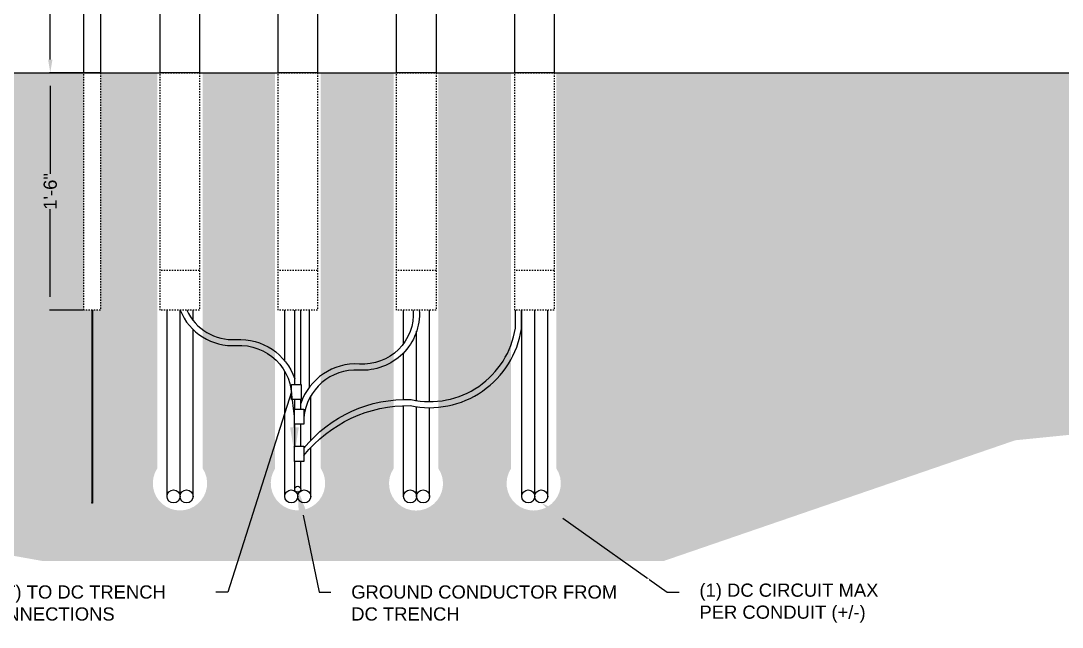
# Model space of a CAD drawing. Header units: feet. Extents: x -17 to 1389, y -162 to 787.
# Drawn here: x 450.7 to 529.7, y 404.2 to 450.1 of the extents above; entities that cross this region are included whole.
import ezdxf
from ezdxf import colors
from ezdxf.entities.mleader import LeaderData, LeaderLine
from ezdxf.math import Vec2, Vec3

# ---------------------------------------------------------------- set-up
doc = ezdxf.new("R2010")
doc.units = ezdxf.units.FT
doc.header["$MEASUREMENT"] = 0
doc.linetypes.add('DASHED', pattern=[0.75, 0.5, -0.25])
for name, color, linetype in [('ATI_EARTH', 34, 'Continuous'), ('DC STRING CABLES', 30, 'Continuous'), ('E-CABL-DC FEEDER', 20, 'AC_CABLE'), ('E-CABL-UG2', 142, 'Continuous'), ('E-COND-PVC', 4, 'Continuous'), ('E-FIN-GR', 4, 'Continuous'), ('E-GRND', 3, 'Continuous'), ('G-ANNO-TEXT', 1, 'Continuous')]:
    doc.layers.add(name, color=color, linetype=linetype)
doc.styles.add('NEI-A', font='arial.ttf')
doc.styles.get("Standard").update_dxf_attribs({"font": 'arial.ttf'})
doc.linetypes.add('AC_CABLE', pattern='A,1,-0.2,["AC",Standard,S=0.1,R=0,X=-0.1,Y=-0.05],-0.2', length=1.4)
doc.dimstyles.new('NEI-A', dxfattribs={"dimtxt": 0.1, "dimasz": 0.125, "dimexe": 0.0625, "dimexo": 0.0625, "dimgap": 0.0625, "dimtad": 0, "dimtih": 1, "dimtoh": 1, "dimdec": 4, "dimzin": 3, "dimdsep": 46, "dimlunit": 4, "dimtxsty": 'NEI-A', "dimcen": 0, "dimadec": 0, "dimazin": 0, "dimtfac": 0.75, "dimtdec": 4, "dimtofl": 0, "dimtmove": 0, "dimatfit": 3, "dimfxl": 1, "dimfrac": 1, "dimtolj": 1, "dimtzin": 0, "dimarcsym": 0})

# ---------------------------------------------------------------- blocks, each defined once
blk = doc.blocks.new('*D12')
at = {"layer": 'Defpoints', "color": 0, "transparency": 16777216}
for p in [(455.445, 458.206), (452.975, 446.206), (455.528, 446.206)]:
    blk.add_point(p, dxfattribs=at)
at = {"layer": 'G-ANNO-TEXT', "color": 0, "lineweight": -2, "transparency": 16777216}
for p, q in [((455.382, 458.206), (452.913, 458.206)), ((452.975, 457.206), (452.975, 453.55)), ((452.975, 447.206), (452.975, 450.861)), ((455.466, 446.206), (452.913, 446.206))]:
    blk.add_line(p, q, dxfattribs=at)
at = {"layer": 'G-ANNO-TEXT', "color": 0, "transparency": 16777216}
for points in [[(452.809, 457.206), (453.142, 457.206), (452.975, 458.206)], [(452.809, 447.206), (453.142, 447.206), (452.975, 446.206)]]:
    blk.add_solid(points, dxfattribs=at)
at = {"layer": 'G-ANNO-TEXT', "color": 0, "transparency": 16777216, "insert": (452.975, 452.206), "char_height": 1, "attachment_point": 5, "rotation": 90, "style": 'NEI-A'}
blk.add_mtext('\\A1;1\'-0"', dxfattribs=at)
blk = doc.blocks.new('*D13')
at = {"layer": 'Defpoints', "color": 0, "transparency": 16777216}
for p in [(455.528, 446.206), (452.975, 428.206), (455.528, 428.206)]:
    blk.add_point(p, dxfattribs=at)
at = {"layer": 'G-ANNO-TEXT', "color": 0, "lineweight": -2, "transparency": 16777216}
for p, q in [((455.466, 446.206), (452.913, 446.206)), ((452.975, 445.206), (452.975, 438.55)), ((452.975, 429.206), (452.975, 435.861)), ((455.466, 428.206), (452.913, 428.206))]:
    blk.add_line(p, q, dxfattribs=at)
at = {"layer": 'G-ANNO-TEXT', "color": 0, "transparency": 16777216}
for points in [[(452.809, 445.206), (453.142, 445.206), (452.975, 446.206)], [(452.809, 429.206), (453.142, 429.206), (452.975, 428.206)]]:
    blk.add_solid(points, dxfattribs=at)
at = {"layer": 'G-ANNO-TEXT', "color": 0, "transparency": 16777216, "insert": (452.975, 437.206), "char_height": 1, "attachment_point": 5, "rotation": 90, "style": 'NEI-A'}
blk.add_mtext('\\A1;1\'-6"', dxfattribs=at)

msp = doc.modelspace()

# ---------------------------------------------------------------- hatches: boundary and pattern name
at = {"layer": 'ATI_EARTH'}
h = msp.add_hatch(dxfattribs=at)
h.set_pattern_fill('EARTH', color=256, scale=1.139728, angle=45)
h.set_pattern_definition([(45, (-15599793.698, -7767914.92), (0, 10.2350524967), [7.237275026, -7.237275026]), (45, (-15599795.617, -7767913.001), (0, 10.2350524967), [7.237275026, -7.237275026]), (45, (-15599797.5364, -7767911.082), (0, 10.2350524967), [7.237275026, -7.237275026]), (135, (-15599797.5364, -7767909.8024), (-10.2350524967, 0), [7.237275026, -7.237275026]), (135, (-15599795.617, -7767907.883), (-10.2350524967, 0), [7.237275026, -7.237275026]), (135, (-15599793.698, -7767905.964), (-10.2350524967, 0), [7.237275026, -7.237275026])])
edge = h.paths.add_edge_path()
edge.add_line((455.52826, 446.20575), (455.52826, 428.20575))
edge.add_line((455.52826, 428.20575), (456.77826, 428.20575))
edge.add_line((456.77826, 428.20575), (456.77826, 446.20575))
edge.add_line((456.77826, 446.20575), (461.08817, 446.20575))
edge.add_line((461.08817, 446.20575), (461.08817, 416.20575))
edge.add_arc((462.81312, 415.0793), 2.06018, 146.8538864, 393.1461136)
edge.add_line((464.53807, 416.20575), (464.53807, 446.20575))
edge.add_line((464.53807, 446.20575), (470.03225, 446.20575))
edge.add_line((470.03225, 446.20575), (470.03225, 416.20575))
edge.add_arc((471.76533, 415.086), 2.06335, 147.1332237, 392.8667763)
edge.add_line((473.49841, 416.20575), (473.49841, 446.20575))
edge.add_line((473.49841, 446.20575), (479.02479, 446.20575))
edge.add_line((479.02479, 446.20575), (479.02479, 416.20575))
edge.add_arc((480.71975, 415.05704), 2.04754, 145.8736987, 394.1263013)
edge.add_line((482.41472, 416.20575), (482.41472, 446.20575))
edge.add_line((482.41472, 446.20575), (487.93074, 446.20575))
edge.add_line((487.93074, 446.20575), (487.93074, 416.20575))
edge.add_arc((489.64817, 415.07274), 2.05749, 146.5865536, 393.4134464)
edge.add_line((491.36559, 416.20575), (491.36559, 446.20575))
edge.add_line((491.36559, 446.20575), (677.67082, 446.20575))
edge.add_line((677.67082, 446.20575), (652.37961, 434.7891))
edge.add_line((652.37961, 434.7891), (608.6855, 425.9639))
edge.add_line((608.6855, 425.9639), (579.08646, 423.62712))
edge.add_line((579.08646, 423.62712), (526.17423, 418.3396))
edge.add_line((526.17423, 418.3396), (499.47667, 409.17758))
edge.add_line((499.47667, 409.17758), (452.44545, 409.17758))
edge.add_line((452.44545, 409.17758), (410.79481, 416.61544))
edge.add_line((410.79481, 416.61544), (353.05855, 423.36602))
edge.add_line((353.05855, 423.36602), (306.39394, 428.34891))
edge.add_line((306.39394, 428.34891), (251.91841, 446.20575))
edge.add_line((251.91841, 446.20575), (455.52826, 446.20575))

# ---------------------------------------------------------------- linework, layer by layer
at = {"layer": 'DC STRING CABLES', "flags": 128}
for points in [[(456.12307, 428.20575), (456.12307, 413.59216)], [(456.18345, 428.20575), (456.18345, 413.59216)]]:
    msp.add_lwpolyline(points, dxfattribs=at)
at = {"layer": 'DC STRING CABLES'}
msp.add_circle((456.15326, 413.59216), 0.03019, dxfattribs=at)
at = {"layer": 'E-CABL-DC FEEDER', "linetype": 'Continuous', "flags": 128}
for points in [[(463.80741, 427.42547), (463.80741, 428.20575)], [(470.76616, 424.35707), (470.76616, 428.20575)], [(472.64002, 422.38226), (472.64002, 428.20575)], [(479.78139, 425.68581), (479.78139, 428.20575)], [(481.75339, 421.27274), (481.75339, 428.20575)], [(480.76739, 421.34554), (480.76739, 426.61612)], [(479.78139, 421.42742), (479.78139, 424.97133)], [(470.76616, 414.08516), (470.76616, 423.5454)], [(472.73816, 418.2889), (472.73816, 421.7019)]]:
    msp.add_lwpolyline(points, dxfattribs=at)
at = {"layer": 'E-CABL-DC FEEDER', "linetype": 'Continuous'}
for centre in [(471.25916, 414.08516), (472.24516, 414.08516), (489.23693, 414.08516), (490.22293, 414.08516)]:
    msp.add_circle(centre, 0.493, dxfattribs=at)
at = {"layer": 'E-CABL-UG2', "linetype": 'Continuous', "flags": 128}
for points in [[(462.82761, 428.20575, 0.32499884), (467.10052, 425.52547, -0.44356205), (471.28563, 421.42781, -0.44356205)], [(463.32827, 428.20575, 0.31169875), (467.07091, 425.98452, -0.33827262), (471.51545, 422.99706)], [(480.51151, 428.19124, -0.45304842), (476.41987, 424.11776, 0.33826472), (471.97545, 421.1303, 0.33826472)], [(480.97059, 428.22027, -0.45292851), (476.3905, 423.6587, 0.40600348), (472.21765, 420.06346, 0.40600348)], [(472.21765, 417.73722, -0.23778016), (480.35903, 421.41992, 0.43026184), (488.25932, 426.83622), (488.25932, 428.20575)], [(472.21765, 417.18441, -0.23245048), (480.28575, 420.96521, 0.43080573), (488.71932, 426.80061), (488.71932, 428.20575)]]:
    msp.add_lwpolyline(points, format="xyb", dxfattribs=at)
for points in [[(471.51545, 422.57347), (471.51545, 428.20575)], [(471.97545, 422.57347), (471.97545, 428.20575)], [(471.51545, 420.70671), (471.51545, 421.42781)], [(471.97545, 420.70671), (471.97545, 421.42781)], [(471.51545, 417.88849), (471.51545, 419.56105)], [(471.97545, 417.88849), (471.97545, 419.56105)]]:
    msp.add_lwpolyline(points, dxfattribs=at)
at = {"layer": 'E-CABL-UG2', "linetype": 'Continuous'}
msp.add_circle((471.74545, 414.63192), 0.23, dxfattribs=at)
at = {"layer": 'E-COND-PVC', "linetype": 'Continuous', "ltscale": 0.1}
for points in [[(456.77826, 458.20575), (456.77826, 446.20575), (455.52826, 446.20575), (455.52826, 458.20575)], [(464.29893, 458.20575), (464.29893, 446.20575), (461.29893, 446.20575), (461.29893, 458.20575)], [(473.25603, 458.20575), (473.25603, 446.20575), (470.25603, 446.20575), (470.25603, 458.20575)], [(482.24491, 458.20575), (482.24491, 446.20575), (479.24491, 446.20575), (479.24491, 458.20575)], [(491.20745, 458.20575), (491.20745, 446.20575), (488.20745, 446.20575), (488.20745, 458.20575)]]:
    msp.add_lwpolyline(points, dxfattribs=at)
at = {"layer": 'E-COND-PVC', "linetype": 'DASHED', "ltscale": 0.1}
for points in [[(456.77826, 428.20575), (455.52826, 428.20575), (455.52826, 446.20575), (456.77826, 446.20575)], [(461.29893, 446.20575), (464.29893, 446.20575), (464.29893, 428.20575), (461.29893, 428.20575)], [(470.25603, 446.20575), (473.25603, 446.20575), (473.25603, 428.20575), (470.25603, 428.20575)], [(479.24491, 446.20575), (482.24491, 446.20575), (482.24491, 428.20575), (479.24491, 428.20575)], [(488.20745, 446.20575), (491.20745, 446.20575), (491.20745, 428.20575), (488.20745, 428.20575)]]:
    msp.add_lwpolyline(points, close=True, dxfattribs=at)
for points in [[(464.29893, 431.20575), (461.29893, 431.20575)], [(473.25603, 431.20575), (470.25603, 431.20575)], [(482.24491, 431.20575), (479.24491, 431.20575)], [(491.20745, 431.20575), (488.20745, 431.20575)]]:
    msp.add_lwpolyline(points, dxfattribs=at)
at = {"layer": 'E-FIN-GR'}
for points in [[(251.91841, 446.20575), (461.29893, 446.20575)], [(464.29893, 446.20575), (470.25603, 446.20575)], [(473.25603, 446.20575), (479.24491, 446.20575)], [(482.24491, 446.20575), (488.20745, 446.20575)], [(491.20745, 446.20575), (677.67082, 446.20575)]]:
    msp.add_lwpolyline(points, dxfattribs=at)
at = {"layer": 'E-GRND'}
for points in [[(471.28563, 422.57347), (472.00278, 422.57347), (472.00278, 421.42781), (471.28563, 421.42781)], [(471.5005, 420.70671), (472.21765, 420.70671), (472.21765, 419.56105), (471.5005, 419.56105)], [(471.5005, 417.88849), (472.21765, 417.88849), (472.21765, 416.74282), (471.5005, 416.74282)]]:
    msp.add_lwpolyline(points, close=True, dxfattribs=at)

# ---------------------------------------------------------------- dimensions: what is measured, and where the dimension line sits
at = {"layer": 'G-ANNO-TEXT'}
for base, p1, p2, picture, middle in [((452.97523, 446.20575), (455.44477, 458.20575), (455.52826, 446.20575), '*D12', (452.97523, 452.20575)), ((452.97523, 428.20575), (455.52826, 446.20575), (455.52826, 428.20575), '*D13', (452.97523, 437.20575))]:
    dim = msp.add_linear_dim(base=base, p1=p1, p2=p2, angle=90, dimstyle='NEI-A', override={"dimtxt": 1, "dimasz": 1}, dxfattribs=at)
    dim.commit()
    dim.dimension.update_dxf_attribs({"geometry": picture, "text_midpoint": middle, "text_rotation": 90})

# ---------------------------------------------------------------- next in the draw order: leaders
ml = msp.add_multileader_mtext('Standard', dxfattribs=at)
ml.set_content('\\pxql,t3.00005;(1) DC CIRCUIT MAX PER CONDUIT (+/-)', color=256, style='NEI-A')
ml.set_leader_properties()
ml.build(insert=Vec2(0, 0))
ml.multileader.update_dxf_attribs({"dogleg_length": 3.07146, "arrow_head_size": 2})
ctx = ml.context
ctx.base_point, ctx.char_height, ctx.arrow_head_size, ctx.landing_gap_size, ctx.plane_origin = Vec3(500.68355, 406.83096), 1, 2, 1.53573, Vec3(1280.54609, -142.49809)
notes = []
notes.append((ctx, [(0, (1, 1, 0), (499.78386, 406.83096), (1, 0), 0.89968, [(1, [(490.22293, 413.59216)], 0, [])])]))
ctx.mtext.insert, ctx.mtext.width, ctx.mtext.flow_direction = Vec3(502.21928, 407.47796), 14.5147749, 5
ctx.mtext.has_bg_fill, ctx.mtext.bg_color, ctx.mtext.bg_scale_factor, ctx.mtext.bg_transparency, ctx.mtext.use_window_bg_color = 1, -1073741824, 1.5, 0, 1
for ctx, leaders in notes:
    for number, flags, end, landing, length, lines in leaders:
        leader = LeaderData()
        leader.index, (leader.has_last_leader_line, leader.has_dogleg_vector, leader.attachment_direction) = number, flags
        leader.last_leader_point, leader.dogleg_vector, leader.dogleg_length = Vec3(end), Vec3(landing), length
        for number, points, colour, breaks in lines:
            line = LeaderLine()
            line.index, line.vertices, line.color, line.breaks = number, Vec3.list(points), colors.encode_raw_color(colour), breaks
            leader.lines.append(line)
        ctx.leaders.append(leader)

# ---------------------------------------------------------------- next in the draw order: leaders
ml = msp.add_multileader_mtext('Standard', dxfattribs=at)
ml.set_content('\\pxql,t3.00005;GROUND CONDUCTOR FROM DC TRENCH', color=256, style='NEI-A')
ml.set_leader_properties()
ml.build(insert=Vec2(0, 0))
ml.multileader.update_dxf_attribs({"dogleg_length": 3.07146, "arrow_head_size": 2})
ctx = ml.context
ctx.base_point, ctx.char_height, ctx.arrow_head_size, ctx.landing_gap_size, ctx.plane_origin = Vec3(474.26885, 406.83096), 1, 2, 1.53573, Vec3(1195.86931, -142.49809)
notes = []
notes.append((ctx, [(0, (1, 1, 0), (473.36917, 406.83096), (1, 0), 0.89968, [(1, [(471.74545, 414.63192)], 0, [])])]))
ctx.mtext.insert, ctx.mtext.width, ctx.mtext.flow_direction = Vec3(475.80458, 407.33949), 22.0925375, 5
ctx.mtext.has_bg_fill, ctx.mtext.bg_color, ctx.mtext.bg_scale_factor, ctx.mtext.bg_transparency, ctx.mtext.use_window_bg_color = 1, -1073741824, 1.5, 0, 1
for ctx, leaders in notes:
    for number, flags, end, landing, length, lines in leaders:
        leader = LeaderData()
        leader.index, (leader.has_last_leader_line, leader.has_dogleg_vector, leader.attachment_direction) = number, flags
        leader.last_leader_point, leader.dogleg_vector, leader.dogleg_length = Vec3(end), Vec3(landing), length
        for number, points, colour, breaks in lines:
            line = LeaderLine()
            line.index, line.vertices, line.color, line.breaks = number, Vec3.list(points), colors.encode_raw_color(colour), breaks
            leader.lines.append(line)
        ctx.leaders.append(leader)

# ---------------------------------------------------------------- next in the draw order: linework, layer by layer
at = {"layer": 'E-CABL-DC FEEDER', "linetype": 'Continuous', "flags": 128}
for points in [[(488.74393, 414.08516), (488.74393, 428.20575)], [(489.72993, 414.08516), (489.72993, 428.20575)], [(490.71593, 414.08516), (490.71593, 428.20575)], [(479.78139, 414.08516), (479.78139, 420.96198)], [(480.76739, 414.08516), (480.76739, 420.88074)], [(481.75339, 414.08516), (481.75339, 420.81274)], [(472.73816, 414.08516), (472.73816, 417.78379)]]:
    msp.add_lwpolyline(points, dxfattribs=at)
at = {"layer": 'E-CABL-DC FEEDER', "linetype": 'Continuous'}
for centre in [(480.27439, 414.08516), (481.26039, 414.08516)]:
    msp.add_circle(centre, 0.493, dxfattribs=at)
at = {"layer": 'E-CABL-UG2', "linetype": 'Continuous', "flags": 128}
for points in [[(471.51545, 414.63192), (471.51545, 416.74282)], [(471.97545, 414.63192), (471.97545, 416.74282)]]:
    msp.add_lwpolyline(points, dxfattribs=at)

# ---------------------------------------------------------------- next in the draw order: leaders
at = {"layer": 'G-ANNO-TEXT'}
ml = msp.add_multileader_mtext('Standard', dxfattribs=at)
ml.set_content('\\pxql,t3.00005;BOND EACH GND. (1-PER CONDUIT) TO DC TRENCH GROUND USING EXOTHERMIC CONNECTIONS ', color=256, style='NEI-A')
ml.set_leader_properties()
ml.build(insert=Vec2(0, 0))
ml.multileader.update_dxf_attribs({"dogleg_length": 3.07146, "arrow_head_size": 2})
ctx = ml.context
ctx.base_point, ctx.char_height, ctx.arrow_head_size, ctx.landing_gap_size, ctx.plane_origin = Vec3(427.37492, 406.83096), 1, 2, 1.53573, Vec3(1147.83941, -142.49809)
ctx.text_align_type = 2
notes = []
notes.append((ctx, [(1, (1, 1, 0), (466.44497, 406.83096), (-1, 0), 0.89968, [(2, [(471.5005, 417.31566), (471.5005, 420.13388), (471.28563, 422.00064)], 0, [])])]))
ctx.mtext.insert, ctx.mtext.width, ctx.mtext.alignment, ctx.mtext.flow_direction = Vec3(464.00956, 407.33949), 37.5795771, 3, 5
ctx.mtext.has_bg_fill, ctx.mtext.bg_color, ctx.mtext.bg_scale_factor, ctx.mtext.bg_transparency, ctx.mtext.use_window_bg_color = 1, -1073741824, 1.5, 0, 1
for ctx, leaders in notes:
    for number, flags, end, landing, length, lines in leaders:
        leader = LeaderData()
        leader.index, (leader.has_last_leader_line, leader.has_dogleg_vector, leader.attachment_direction) = number, flags
        leader.last_leader_point, leader.dogleg_vector, leader.dogleg_length = Vec3(end), Vec3(landing), length
        for number, points, colour, breaks in lines:
            line = LeaderLine()
            line.index, line.vertices, line.color, line.breaks = number, Vec3.list(points), colors.encode_raw_color(colour), breaks
            leader.lines.append(line)
        ctx.leaders.append(leader)

# ---------------------------------------------------------------- next in the draw order: linework, layer by layer
at = {"layer": 'E-CABL-DC FEEDER', "linetype": 'Continuous', "flags": 128}
for points in [[(461.83541, 414.08516), (461.83541, 428.20575)], [(462.82141, 414.08516), (462.82141, 428.20575)], [(463.80741, 414.08516), (463.80741, 426.73958)]]:
    msp.add_lwpolyline(points, dxfattribs=at)
at = {"layer": 'E-CABL-DC FEEDER', "linetype": 'Continuous'}
for centre in [(462.32841, 414.08516), (463.31441, 414.08516)]:
    msp.add_circle(centre, 0.493, dxfattribs=at)

doc.saveas('drawing.dxf')
